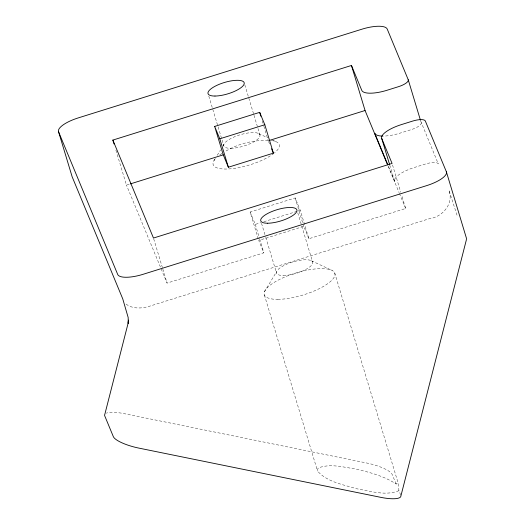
<?xml version="1.0" encoding="UTF-8"?>
<svg xmlns="http://www.w3.org/2000/svg" width="525" height="525" viewBox="0 0 525 525"><rect width="100%" height="100%" fill="white"/><g stroke="black" fill="none" stroke-linecap="round" stroke-linejoin="round"><path stroke-width="0.39" stroke-dasharray="2.62 1.97" d="M400.739 495.108L398.921 490.717L398.409 483.952L334.714 272.974M264.416 291.821L276.623 271.642M213.918 160.716L215.578 158.005M217.245 155.295L220.572 149.874M223.073 145.812L223.899 144.46M398.921 490.717C385.481 496.171 370.184 491.046 356.495 488.736C343.147 484.549 327.187 482.055 317.546 471.096L317.402 469.337L318.537 467.893C330.1 463.398 343.048 467.132 354.861 468.858C369.121 472.165 383.788 475.873 396.152 484.03L397.491 483.118M226.078 150.977C237.536 144.185 250.747 140.812 264.003 140.339A34.506 10.835 -16.8 0 1 268.268 140.28M115.907 150.176L126.459 185.122L129.577 184.144M258.261 238.908L250.149 212.028L295.168 197.951L300.293 210.322L308.877 238.737L405.667 208.471L401.678 195.267M250.149 212.028L255.275 224.398L260.708 222.698M263.812 221.734L297.189 211.293M297.97 211.05L300.293 210.322M308.877 238.737L303.745 226.36L258.727 240.443L263.858 252.814L167.068 283.087L126.459 185.122M258.687 133.58L267.455 137.688M273.295 140.431L275.481 141.461M311.41 260.761L332.364 270.572M126.079 304.113C132.549 309.048 141.448 308.602 148.897 306.41L429.03 218.807C442.444 217.088 454.086 203.877 448.928 190.155L457.387 216.293M420.709 121.078L438.283 163.892A11.799 3.701 -16.8 0 0 425.604 163.971L414.35 167.488A23.592 7.409 -16.8 0 0 394.688 181.407L388.454 166.366M388.172 166.268L399.105 192.642M399.42 193.397L405.667 208.471M268.57 141.501L269.778 144.414M396.152 484.03L392.188 474.488A23.592 6.064 14.3 0 0 366.608 462.984L124.661 413.739A23.592 6.064 14.3 0 0 106.404 413.168M392.536 164.988L400.739 192.163M389.74 165.027L394.688 181.407M295.168 197.951L303.745 226.36M297.773 212.842L301.54 225.323M301.777 226.104L312.611 261.995M262.238 120.809L263.629 125.416M263.858 126.184L268.268 140.772M244.821 84.879L253.772 114.522M254.002 115.303L259.895 134.813M261.522 223.322L265.525 236.585M265.762 237.366L276.596 273.256M255.275 224.398L259.448 238.225M259.685 238.993L263.858 252.814M208.806 96.141L223.88 146.075M264.37 294.971L317.546 471.096M153.707 238.823L162.612 268.327M162.848 269.108L167.068 283.087M271.353 140.516A34.506 10.835 -16.8 0 1 274.588 152.808M274.024 153.261A34.506 10.835 -16.8 0 1 230.514 168.807A34.506 10.835 -16.8 0 1 215.723 158.393M219.863 154.882A34.506 10.835 -16.8 0 1 221.937 153.49M421.181 122.64A11.799 3.701 -16.8 0 1 411.351 129.596L400.096 133.12A23.592 7.409 -16.8 0 1 383.348 136.08M277.823 299.348A36.868 11.576 -16.8 0 0 334.668 276.13A36.868 11.576 -16.8 0 0 286.138 276.445A36.868 11.576 -16.8 0 0 277.823 299.348M230.764 148.312A18.874 5.926 -16.8 0 0 259.868 136.428A18.874 5.926 -16.8 0 0 235.023 136.585A18.874 5.926 -16.8 0 0 230.764 148.312M283.487 275.494A18.874 5.926 -16.8 0 0 312.592 263.609A18.874 5.926 -16.8 0 0 287.746 263.767A18.874 5.926 -16.8 0 0 283.487 275.494"/><path stroke-width="0.79" d="M114.03 143.968L112.862 140.083L351.461 65.468L361.791 90.392A23.592 7.409 -16.8 0 0 387.148 90.228L398.403 86.704A11.799 3.701 -16.8 0 0 408.233 79.748L387.214 29.052A23.592 7.409 -16.8 0 0 361.856 29.216L78.238 117.908A23.592 7.409 -16.8 0 0 58.577 131.821L72.174 176.853L122.758 298.882L128.166 317.513L128.264 323.348L128.441 320.112L127.759 324.621L104.816 414.363A23.592 6.064 14.3 0 0 104.783 415.984L113.328 436.61A23.592 6.064 14.3 0 0 138.908 448.114L380.861 497.359A23.592 6.064 14.3 0 0 400.706 496.729L466.331 240.004L466.423 238.179L446.348 171.701L425.329 120.999A11.799 3.701 -16.8 0 0 412.65 121.078L401.395 124.602A23.592 7.409 -16.8 0 0 381.741 138.515L389.511 164.246M214.666 126.44L259.685 112.357L264.817 124.733L273.394 153.149L228.375 167.226L223.25 154.849L214.666 126.44L219.798 138.81L228.375 167.226M219.798 138.81L264.817 124.733M130.357 183.901L223.25 154.849M269.049 140.529L365.059 110.506L387.548 164.765M381.741 138.515L392.07 163.433L153.471 238.048L112.862 140.083M387.831 164.863L374.738 133.284A23.592 7.409 -16.8 0 0 382.581 136.08M271.582 148.778L273.394 153.149M58.577 131.821L117.712 274.47A23.592 7.409 -16.8 0 0 143.069 274.306L426.687 185.614A23.592 7.409 -16.8 0 0 446.348 171.701M408.233 79.748L420.479 120.304M351.461 65.468L365.059 110.506M259.685 112.357L260.846 116.196M267.704 223.223A18.874 5.926 -16.8 0 0 296.809 211.332A18.874 5.926 -16.8 0 0 271.963 211.496A18.874 5.926 -16.8 0 0 267.704 223.223M214.981 96.042A18.874 5.926 -16.8 0 0 244.086 84.151A18.874 5.926 -16.8 0 0 219.24 84.315A18.874 5.926 -16.8 0 0 214.981 96.042"/></g></svg>
